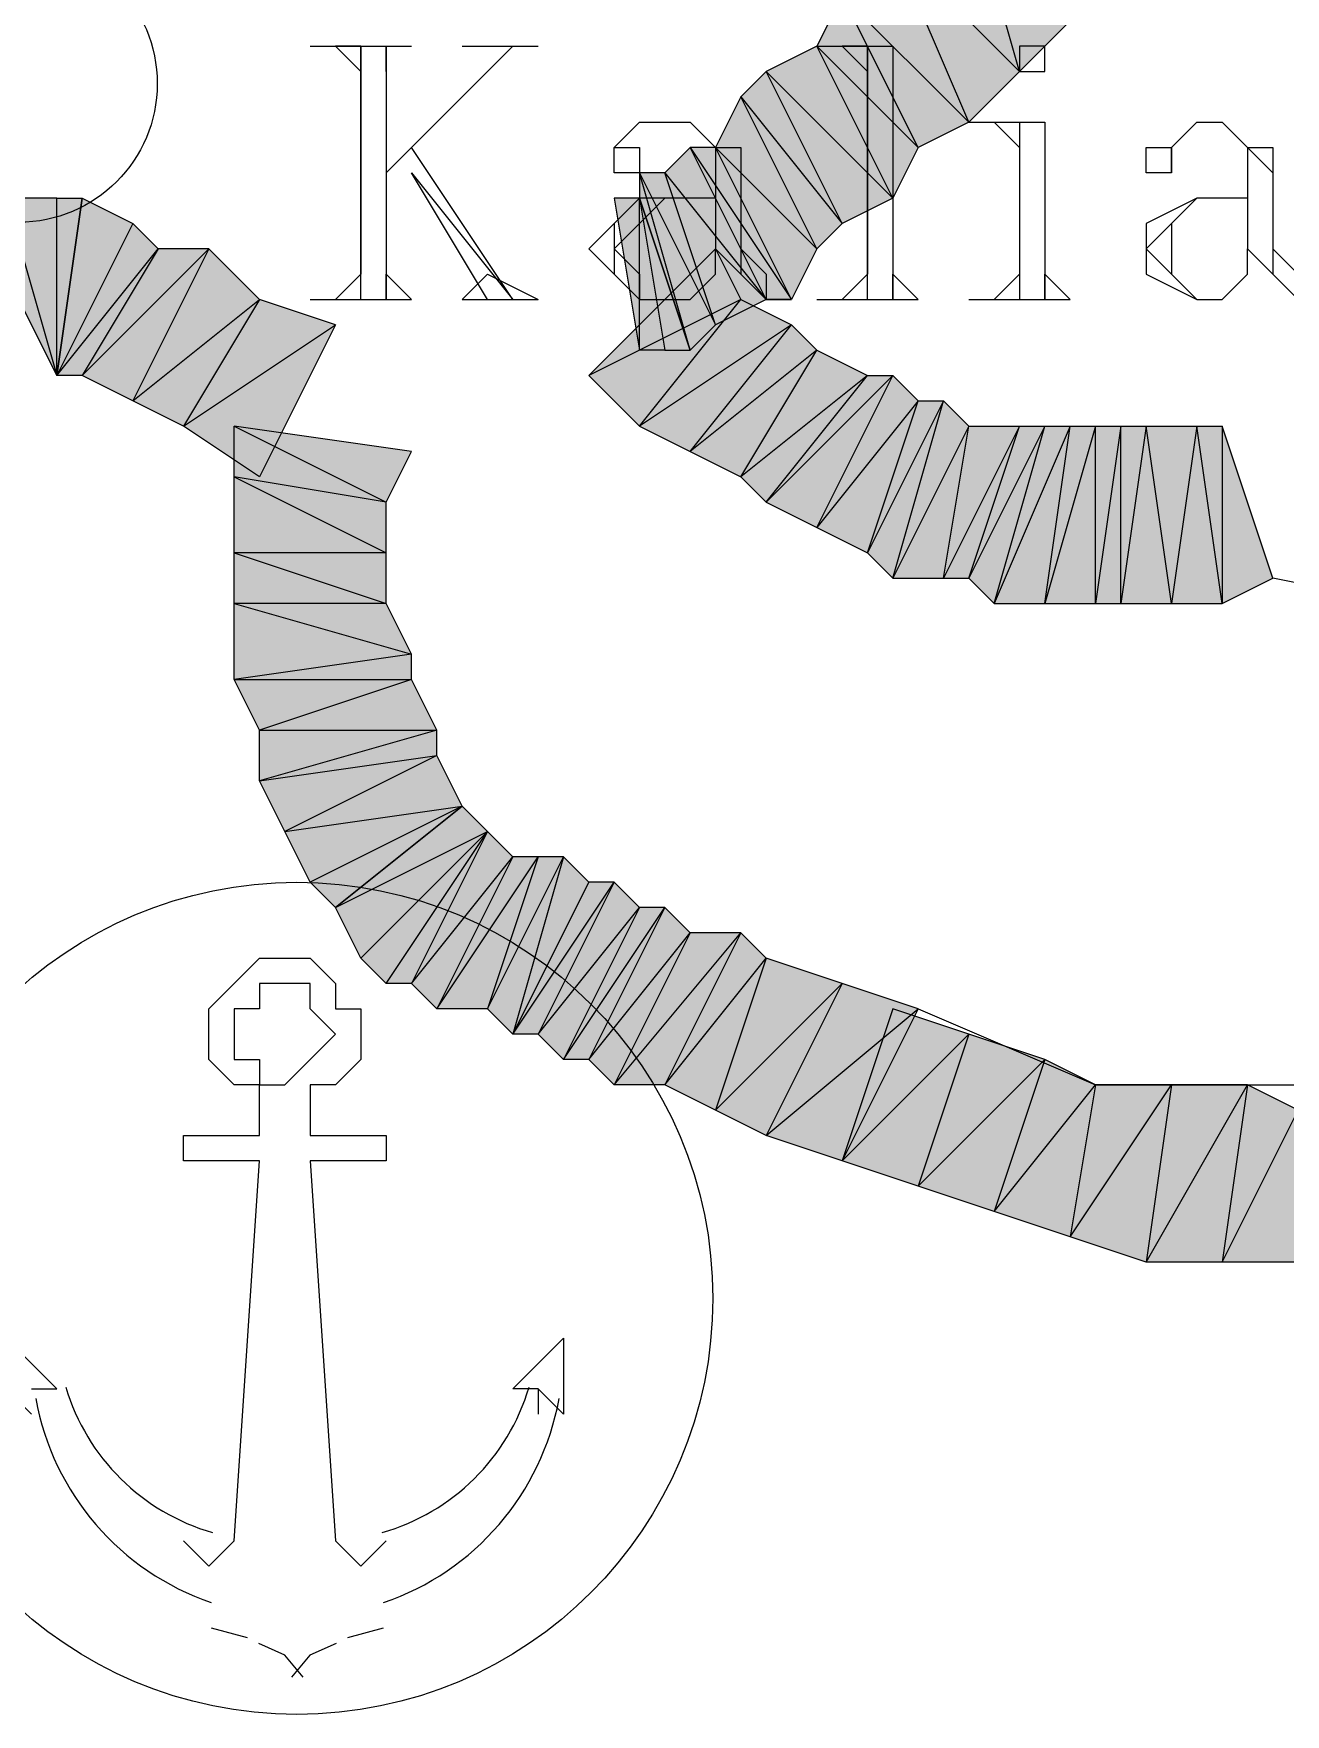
# Model space of a CAD drawing. Header units: millimetres. Extents: x 658 to 813, y 806 to 883.
# Drawn here: x 788.5879 to 788.7381, y 864.765 to 864.9667 of the extents above; entities that cross this region are included whole.
import ezdxf

# ---------------------------------------------------------------- set-up
doc = ezdxf.new("R2010")
doc.units = ezdxf.units.MM
doc.header["$LTSCALE"] = 0.1
doc.linetypes.add('atContinuous2', pattern=[0])
for name, color, linetype in [('PANTAI', 7, 'Continuous'), ('pantai1', 7, 'Continuous'), ('SYMBOL', 7, 'Continuous'), ('TEXT', 8, 'Continuous'), ('zat_Mask_solid', 7, 'Continuous')]:
    doc.layers.add(name, color=color, linetype=linetype)

msp = doc.modelspace()

# ---------------------------------------------------------------- hatches: boundary and pattern name
at = {"layer": 'pantai1'}
h = msp.add_hatch(color=7, dxfattribs=at)
h.paths.add_polyline_path([(788.6757690262027, 864.9347809293998), (788.6666488654221, 864.9530212509593), (788.6788090797961, 864.9347809293998)], flags=16)
h.paths.add_polyline_path([(788.6666488654221, 864.9530212509593), (788.6788090797961, 864.9347809293998), (788.6696889190155, 864.9530212509593)])
h = msp.add_hatch(color=7, dxfattribs=at)
h.paths.add_polyline_path([(788.6605687582353, 864.9469411437725), (788.6666488654221, 864.9287008222121), (788.6605687582353, 864.9499811973668)], flags=17)
h.paths.add_polyline_path([(788.6666488654221, 864.9287008222121), (788.6605687582353, 864.9499811973668), (788.6696889190155, 864.9317408758064)])
h.paths.add_polyline_path([(788.6605687582353, 864.9499811973668), (788.6696889190155, 864.9317408758064), (788.6636088118287, 864.9499811973668)], flags=17)
h = msp.add_hatch(color=7, dxfattribs=at)
h.paths.add_polyline_path([(788.5815273648052, 864.94390109018), (788.5845674183986, 864.9469411437725), (788.5906475255854, 864.9256607686187)])
h.paths.add_polyline_path([(788.5845674183986, 864.9469411437725), (788.5906475255854, 864.9256607686187), (788.5906475255854, 864.9469411437725)], flags=17)
for points in [[(788.5936875791792, 864.9469411437725), (788.599767686366, 864.94390109018), (788.5906475255854, 864.9256607686187)], [(788.6575287046419, 864.9469411437725), (788.6605687582353, 864.9287008222121), (788.6605687582353, 864.9469411437725)], [(788.736570098072, 864.9013403398716), (788.7304899908852, 864.919580661432), (788.7304899908852, 864.8983002862773)], [(788.6392883830811, 864.8739798575292), (788.6240881151136, 864.8618196431565), (788.6423284366745, 864.8709398039358)], [(788.6240881151136, 864.8618196431565), (788.6423284366745, 864.8709398039358), (788.627128168707, 864.8557395359697)], [(788.6423284366745, 864.8709398039358), (788.627128168707, 864.8557395359697), (788.6301682223004, 864.8526994823754)], [(788.6423284366745, 864.8709398039358), (788.6332082758938, 864.8526994823754), (788.6301682223004, 864.8526994823754)], [(788.6423284366745, 864.8709398039358), (788.6332082758938, 864.8526994823754), (788.6453684902679, 864.8678997503433)], [(788.6332082758938, 864.8526994823754), (788.6453684902679, 864.8678997503433), (788.6362483294877, 864.849659428783)], [(788.6909692941701, 864.849659428783), (788.6848891869829, 864.8314191072217), (788.7000894549503, 864.8466193751887)], [(788.6848891869829, 864.8314191072217), (788.7000894549503, 864.8466193751887), (788.6940093477635, 864.8283790536274)], [(788.7000894549503, 864.8466193751887), (788.6940093477635, 864.8283790536274), (788.709209615731, 864.8435793215962)], [(788.6940093477635, 864.8283790536274), (788.709209615731, 864.8435793215962), (788.7031295085437, 864.825339000034)], [(788.709209615731, 864.8435793215962), (788.7031295085437, 864.825339000034), (788.7152897229178, 864.840539268001)], [(788.7031295085437, 864.825339000034), (788.7152897229178, 864.840539268001), (788.7122496693244, 864.8222989464406)]]:
    msp.add_hatch(color=7, dxfattribs=at).paths.add_polyline_path(points)
h = msp.add_hatch(color=7, dxfattribs=at)
h.paths.add_polyline_path([(788.6605687582353, 864.9287008222121), (788.6605687582353, 864.9469411437725), (788.6636088118287, 864.9287008222121)], flags=17)
h.paths.add_polyline_path([(788.6605687582353, 864.9469411437725), (788.6636088118287, 864.9287008222121), (788.6666488654221, 864.9287008222121)])
h = msp.add_hatch(color=7, dxfattribs=at)
h.paths.add_polyline_path([(788.599767686366, 864.94390109018), (788.5906475255854, 864.9256607686187), (788.6028077399594, 864.9408610365857)])
h.paths.add_polyline_path([(788.5906475255854, 864.9256607686187), (788.6028077399594, 864.9408610365857), (788.5936875791792, 864.9256607686187)], flags=17)
h = msp.add_hatch(color=7, dxfattribs=at)
h.paths.add_polyline_path([(788.6028077399594, 864.9408610365857), (788.5936875791792, 864.9256607686187), (788.6088878471462, 864.9408610365857)], flags=16)
h.paths.add_polyline_path([(788.5936875791792, 864.9256607686187), (788.6088878471462, 864.9408610365857), (788.599767686366, 864.9226207150253)])
h = msp.add_hatch(color=7, dxfattribs=at)
h.paths.add_polyline_path([(788.6818491333895, 864.9074204470575), (788.6909692941701, 864.9256607686187), (788.6757690262027, 864.9104605006509)])
h.paths.add_polyline_path([(788.6909692941701, 864.9256607686187), (788.6757690262027, 864.9104605006509), (788.6879292405768, 864.9256607686187)], flags=17)
h = msp.add_hatch(color=7, dxfattribs=at)
h.paths.add_polyline_path([(788.6909692941701, 864.9013403398716), (788.6970494013569, 864.9226207150253), (788.6879292405768, 864.9043803934641)])
h.paths.add_polyline_path([(788.6970494013569, 864.9226207150253), (788.6879292405768, 864.9043803934641), (788.6940093477635, 864.9226207150253)], flags=17)
h = msp.add_hatch(color=7, dxfattribs=at)
h.paths.add_polyline_path([(788.6970494013569, 864.9013403398716), (788.7000894549503, 864.919580661432), (788.6909692941701, 864.9013403398716)], flags=17)
h.paths.add_polyline_path([(788.7000894549503, 864.919580661432), (788.6909692941701, 864.9013403398716), (788.6970494013569, 864.9226207150253)])
h = msp.add_hatch(color=7, dxfattribs=at)
h.paths.add_polyline_path([(788.6332082758938, 864.9165406078386), (788.61192790074, 864.919580661432), (788.6301682223004, 864.9104605006509)])
h.paths.add_polyline_path([(788.61192790074, 864.919580661432), (788.6301682223004, 864.9104605006509), (788.61192790074, 864.9135005542443)], flags=17)
h = msp.add_hatch(color=7, dxfattribs=at)
h.paths.add_polyline_path([(788.7000894549503, 864.9013403398716), (788.7061695621371, 864.919580661432), (788.6970494013569, 864.9013403398716)], flags=17)
h.paths.add_polyline_path([(788.7061695621371, 864.919580661432), (788.6970494013569, 864.9013403398716), (788.7000894549503, 864.919580661432)], flags=17)
h = msp.add_hatch(color=7, dxfattribs=at)
h.paths.add_polyline_path([(788.7031295085437, 864.8983002862773), (788.709209615731, 864.919580661432), (788.7000894549503, 864.9013403398716)])
h.paths.add_polyline_path([(788.709209615731, 864.919580661432), (788.7000894549503, 864.9013403398716), (788.7061695621371, 864.919580661432)], flags=17)
h = msp.add_hatch(color=7, dxfattribs=at)
h.paths.add_polyline_path([(788.709209615731, 864.8983002862773), (788.7122496693244, 864.919580661432), (788.7031295085437, 864.8983002862773)], flags=17)
h.paths.add_polyline_path([(788.7122496693244, 864.919580661432), (788.7031295085437, 864.8983002862773), (788.709209615731, 864.919580661432)], flags=17)
h = msp.add_hatch(color=7, dxfattribs=at)
h.paths.add_polyline_path([(788.7152897229178, 864.8983002862773), (788.7152897229178, 864.919580661432), (788.709209615731, 864.8983002862773)], flags=17)
h.paths.add_polyline_path([(788.7152897229178, 864.919580661432), (788.709209615731, 864.8983002862773), (788.7122496693244, 864.919580661432)], flags=17)
h = msp.add_hatch(color=7, dxfattribs=at)
h.paths.add_polyline_path([(788.7183297765112, 864.8983002862773), (788.7183297765112, 864.919580661432), (788.7152897229178, 864.8983002862773)], flags=17)
h.paths.add_polyline_path([(788.7183297765112, 864.919580661432), (788.7152897229178, 864.8983002862773), (788.7152897229178, 864.919580661432)], flags=17)
h = msp.add_hatch(color=7, dxfattribs=at)
h.paths.add_polyline_path([(788.724409883698, 864.8983002862773), (788.7213698301045, 864.919580661432), (788.7183297765112, 864.8983002862773)])
h.paths.add_polyline_path([(788.7213698301045, 864.919580661432), (788.7183297765112, 864.8983002862773), (788.7183297765112, 864.919580661432)], flags=17)
h = msp.add_hatch(color=7, dxfattribs=at)
h.paths.add_polyline_path([(788.7304899908852, 864.919580661432), (788.7304899908852, 864.8983002862773), (788.7274499372918, 864.919580661432)], flags=17)
h.paths.add_polyline_path([(788.7304899908852, 864.8983002862773), (788.7274499372918, 864.919580661432), (788.724409883698, 864.8983002862773)])
h = msp.add_hatch(color=7, dxfattribs=at)
h.paths.add_polyline_path([(788.6301682223004, 864.9104605006509), (788.61192790074, 864.9135005542443), (788.6301682223004, 864.9043803934641)], flags=17)
h.paths.add_polyline_path([(788.61192790074, 864.9135005542443), (788.6301682223004, 864.9043803934641), (788.61192790074, 864.9043803934641)], flags=17)
h = msp.add_hatch(color=7, dxfattribs=at)
h.paths.add_polyline_path([(788.6301682223004, 864.9043803934641), (788.61192790074, 864.9043803934641), (788.6301682223004, 864.8983002862773)], flags=17)
h.paths.add_polyline_path([(788.61192790074, 864.9043803934641), (788.6301682223004, 864.8983002862773), (788.61192790074, 864.8983002862773)], flags=17)
h = msp.add_hatch(color=7, dxfattribs=at)
h.paths.add_polyline_path([(788.6301682223004, 864.8983002862773), (788.61192790074, 864.8983002862773), (788.6332082758938, 864.8922201790905)], flags=17)
h.paths.add_polyline_path([(788.61192790074, 864.8983002862773), (788.6332082758938, 864.8922201790905), (788.61192790074, 864.889180125498)])
h.paths.add_polyline_path([(788.6332082758938, 864.8922201790905), (788.61192790074, 864.889180125498), (788.6332082758938, 864.889180125498)], flags=17)
h = msp.add_hatch(color=7, dxfattribs=at)
h.paths.add_polyline_path([(788.6149679543335, 864.8831000183103), (788.6362483294877, 864.8831000183103), (788.6149679543335, 864.8770199111235)], flags=16)
h.paths.add_polyline_path([(788.6362483294877, 864.8831000183103), (788.6149679543335, 864.8770199111235), (788.6362483294877, 864.880059964716)])
h = msp.add_hatch(color=7, dxfattribs=at)
h.paths.add_polyline_path([(788.6453684902679, 864.8678997503433), (788.6362483294877, 864.849659428783), (788.6484085438613, 864.8678997503433)], flags=16)
h.paths.add_polyline_path([(788.6362483294877, 864.849659428783), (788.6484085438613, 864.8678997503433), (788.6423284366745, 864.849659428783)])
h = msp.add_hatch(color=7, dxfattribs=at)
h.paths.add_polyline_path([(788.6484085438613, 864.8678997503433), (788.6423284366745, 864.849659428783), (788.6514485974551, 864.8678997503433)], flags=16)
h.paths.add_polyline_path([(788.6423284366745, 864.849659428783), (788.6514485974551, 864.8678997503433), (788.6453684902679, 864.8466193751887)])
h = msp.add_hatch(color=7, dxfattribs=at)
h.paths.add_polyline_path([(788.6544886510485, 864.864859696749), (788.6453684902679, 864.8466193751887), (788.6575287046419, 864.864859696749)], flags=16)
h.paths.add_polyline_path([(788.6453684902679, 864.8466193751887), (788.6575287046419, 864.864859696749), (788.6484085438613, 864.8466193751887)])
h = msp.add_hatch(color=7, dxfattribs=at)
h.paths.add_polyline_path([(788.6605687582353, 864.8618196431565), (788.6514485974551, 864.8435793215962), (788.6636088118287, 864.8618196431565)], flags=16)
h.paths.add_polyline_path([(788.6514485974551, 864.8435793215962), (788.6636088118287, 864.8618196431565), (788.6544886510485, 864.8435793215962)])
h = msp.add_hatch(color=7, dxfattribs=at)
h.paths.add_polyline_path([(788.6666488654221, 864.8587795895622), (788.6575287046419, 864.840539268001), (788.6727289726089, 864.8587795895622)], flags=16)
h.paths.add_polyline_path([(788.6575287046419, 864.840539268001), (788.6727289726089, 864.8587795895622), (788.6636088118287, 864.840539268001)])
h = msp.add_hatch(color=7, dxfattribs=at)
h.paths.add_polyline_path([(788.7152897229178, 864.840539268001), (788.7122496693244, 864.8222989464406), (788.724409883698, 864.840539268001)], flags=16)
h.paths.add_polyline_path([(788.7122496693244, 864.8222989464406), (788.724409883698, 864.840539268001), (788.7213698301045, 864.8192588928472)])
h = msp.add_hatch(color=7, dxfattribs=at)
h.paths.add_polyline_path([(788.724409883698, 864.840539268001), (788.7213698301045, 864.8192588928472), (788.7335300444786, 864.840539268001)], flags=16)
h.paths.add_polyline_path([(788.7213698301045, 864.8192588928472), (788.7335300444786, 864.840539268001), (788.7304899908852, 864.8192588928472)])
h = msp.add_hatch(color=7, dxfattribs=at)
h.paths.add_polyline_path([(788.7335300444786, 864.840539268001), (788.7304899908852, 864.8192588928472), (788.7396101516654, 864.8374992144085)])
h.paths.add_polyline_path([(788.7304899908852, 864.8192588928472), (788.7396101516654, 864.8374992144085), (788.7396101516654, 864.8192588928472)], flags=17)
at = {"layer": 'zat_Mask_solid'}
for points in [[(788.6909692941701, 864.9773416797083), (788.7061695621371, 864.9621414117404), (788.7000894549503, 864.9834217868942)], [(788.7061695621371, 864.9621414117404), (788.7000894549503, 864.9834217868942), (788.7122496693244, 864.9682215189272)], [(788.6848891869829, 864.9712615725206), (788.7000894549503, 864.9560613045536), (788.6909692941701, 864.9773416797083)], [(788.7000894549503, 864.9560613045536), (788.6909692941701, 864.9773416797083), (788.7061695621371, 864.9621414117404)], [(788.6818491333895, 864.9651814653338), (788.6940093477635, 864.9530212509593), (788.6848891869829, 864.9712615725206)], [(788.6940093477635, 864.9530212509593), (788.6848891869829, 864.9712615725206), (788.7000894549503, 864.9560613045536)], [(788.6757690262027, 864.9621414117404), (788.6909692941701, 864.9469411437725), (788.6818491333895, 864.9651814653338)], [(788.6909692941701, 864.9469411437725), (788.6818491333895, 864.9651814653338), (788.6940093477635, 864.9530212509593)], [(788.6727289726089, 864.959101358147), (788.6848891869829, 864.94390109018), (788.6757690262027, 864.9621414117404)], [(788.6848891869829, 864.94390109018), (788.6757690262027, 864.9621414117404), (788.6909692941701, 864.9469411437725)], [(788.6696889190155, 864.9530212509593), (788.6818491333895, 864.9408610365857), (788.6727289726089, 864.959101358147)], [(788.6818491333895, 864.9408610365857), (788.6727289726089, 864.959101358147), (788.6848891869829, 864.94390109018)], [(788.6636088118287, 864.9499811973668), (788.6757690262027, 864.9347809293998), (788.6666488654221, 864.9530212509593)], [(788.6788090797961, 864.9347809293998), (788.6696889190155, 864.9530212509593), (788.6818491333895, 864.9408610365857)], [(788.6696889190155, 864.9317408758064), (788.6636088118287, 864.9499811973668), (788.6757690262027, 864.9347809293998)], [(788.5906475255854, 864.9256607686187), (788.5906475255854, 864.9469411437725), (788.5936875791792, 864.9469411437725)], [(788.6088878471462, 864.9408610365857), (788.599767686366, 864.9226207150253), (788.6149679543335, 864.9347809293998)], [(788.6727289726089, 864.9347809293998), (788.6544886510485, 864.9256607686187), (788.6696889190155, 864.9408610365857)], [(788.599767686366, 864.9226207150253), (788.6149679543335, 864.9347809293998), (788.6058477935528, 864.919580661432)], [(788.6149679543335, 864.9347809293998), (788.6058477935528, 864.919580661432), (788.6240881151136, 864.9317408758064)], [(788.6605687582353, 864.919580661432), (788.6727289726089, 864.9347809293998), (788.6544886510485, 864.9256607686187)], [(788.6788090797961, 864.9317408758064), (788.6605687582353, 864.919580661432), (788.6727289726089, 864.9347809293998)], [(788.6058477935528, 864.919580661432), (788.6240881151136, 864.9317408758064), (788.6149679543335, 864.9135005542443)], [(788.6666488654221, 864.9165406078386), (788.6788090797961, 864.9317408758064), (788.6605687582353, 864.919580661432)], [(788.6818491333895, 864.9287008222121), (788.6666488654221, 864.9165406078386), (788.6788090797961, 864.9317408758064)], [(788.6727289726089, 864.9135005542443), (788.6818491333895, 864.9287008222121), (788.6666488654221, 864.9165406078386)], [(788.6879292405768, 864.9256607686187), (788.6727289726089, 864.9135005542443), (788.6818491333895, 864.9287008222121)], [(788.6757690262027, 864.9104605006509), (788.6879292405768, 864.9256607686187), (788.6727289726089, 864.9135005542443)], [(788.6940093477635, 864.9226207150253), (788.6818491333895, 864.9074204470575), (788.6909692941701, 864.9256607686187)], [(788.6879292405768, 864.9043803934641), (788.6940093477635, 864.9226207150253), (788.6818491333895, 864.9074204470575)], [(788.7274499372918, 864.919580661432), (788.724409883698, 864.8983002862773), (788.7213698301045, 864.919580661432)], [(788.61192790074, 864.889180125498), (788.6332082758938, 864.889180125498), (788.6149679543335, 864.8831000183103)], [(788.6332082758938, 864.889180125498), (788.6149679543335, 864.8831000183103), (788.6362483294877, 864.8831000183103)], [(788.6149679543335, 864.8770199111235), (788.6362483294877, 864.880059964716), (788.6180080079268, 864.8709398039358)], [(788.6362483294877, 864.880059964716), (788.6180080079268, 864.8709398039358), (788.6392883830811, 864.8739798575292)], [(788.6180080079268, 864.8709398039358), (788.6392883830811, 864.8739798575292), (788.6210480615202, 864.864859696749)], [(788.6392883830811, 864.8739798575292), (788.6210480615202, 864.864859696749), (788.6240881151136, 864.8618196431565)], [(788.6514485974551, 864.8678997503433), (788.6453684902679, 864.8466193751887), (788.6544886510485, 864.864859696749)], [(788.6575287046419, 864.864859696749), (788.6484085438613, 864.8466193751887), (788.6605687582353, 864.8618196431565)], [(788.6484085438613, 864.8466193751887), (788.6605687582353, 864.8618196431565), (788.6514485974551, 864.8435793215962)], [(788.6636088118287, 864.8618196431565), (788.6544886510485, 864.8435793215962), (788.6666488654221, 864.8587795895622)], [(788.6544886510485, 864.8435793215962), (788.6666488654221, 864.8587795895622), (788.6575287046419, 864.840539268001)], [(788.6727289726089, 864.8587795895622), (788.6636088118287, 864.840539268001), (788.6757690262027, 864.8557395359697)], [(788.6636088118287, 864.840539268001), (788.6757690262027, 864.8557395359697), (788.6696889190155, 864.8374992144085)], [(788.6757690262027, 864.8557395359697), (788.6696889190155, 864.8374992144085), (788.6848891869829, 864.8526994823754)], [(788.6696889190155, 864.8374992144085), (788.6848891869829, 864.8526994823754), (788.6757690262027, 864.8344591608142)], [(788.6848891869829, 864.8526994823754), (788.6757690262027, 864.8344591608142), (788.6940093477635, 864.849659428783)], [(788.6757690262027, 864.8344591608142), (788.6940093477635, 864.849659428783), (788.6848891869829, 864.8314191072217)]]:
    msp.add_hatch(color=7, dxfattribs=at).paths.add_polyline_path(points)

# ---------------------------------------------------------------- linework, layer by layer
at = {"layer": 'PANTAI', "color": 7}
msp.add_lwpolyline([(788.6940093477635, 864.849659428783), (788.7152897229178, 864.840539268001), (788.7578504732262, 864.840539268001), (788.8216915986889, 864.8283790536274), (788.8520921346237, 864.8314191072217), (788.8520921346237, 864.8344591608142), (788.8490520810303, 864.8374992144085), (788.8490520810303, 864.849659428783), (788.8368918666563, 864.880059964716), (788.8277717058756, 864.8922201790905), (788.8247316522823, 864.8983002862773), (788.7943311163478, 864.8983002862773), (788.7882510091606, 864.8983002862773), (788.7852109555672, 864.8983002862773), (788.776090794787, 864.9013403398716), (788.7669706340068, 864.9013403398716), (788.7517703660394, 864.8983002862773), (788.736570098072, 864.9013403398716)], dxfattribs=at)
at = {"layer": 'pantai1', "color": 7}
for points in [[(788.6909692941701, 864.9773416797083), (788.7061695621371, 864.9621414117404), (788.7000894549503, 864.9834217868942), (788.6909692941701, 864.9773416797083)], [(788.7061695621371, 864.9621414117404), (788.7000894549503, 864.9834217868942), (788.7122496693244, 864.9682215189272), (788.7061695621371, 864.9621414117404)], [(788.6848891869829, 864.9712615725206), (788.7000894549503, 864.9560613045536), (788.6909692941701, 864.9773416797083), (788.6848891869829, 864.9712615725206)], [(788.7000894549503, 864.9560613045536), (788.6909692941701, 864.9773416797083), (788.7061695621371, 864.9621414117404), (788.7000894549503, 864.9560613045536)], [(788.6818491333895, 864.9651814653338), (788.6940093477635, 864.9530212509593), (788.6848891869829, 864.9712615725206), (788.6818491333895, 864.9651814653338)], [(788.6940093477635, 864.9530212509593), (788.6848891869829, 864.9712615725206), (788.7000894549503, 864.9560613045536), (788.6940093477635, 864.9530212509593)], [(788.6757690262027, 864.9621414117404), (788.6909692941701, 864.9469411437725), (788.6818491333895, 864.9651814653338), (788.6757690262027, 864.9621414117404)], [(788.6909692941701, 864.9469411437725), (788.6818491333895, 864.9651814653338), (788.6940093477635, 864.9530212509593), (788.6909692941701, 864.9469411437725)], [(788.6727289726089, 864.959101358147), (788.6848891869829, 864.94390109018), (788.6757690262027, 864.9621414117404), (788.6727289726089, 864.959101358147)], [(788.6848891869829, 864.94390109018), (788.6757690262027, 864.9621414117404), (788.6909692941701, 864.9469411437725), (788.6848891869829, 864.94390109018)], [(788.6696889190155, 864.9530212509593), (788.6818491333895, 864.9408610365857), (788.6727289726089, 864.959101358147), (788.6696889190155, 864.9530212509593)], [(788.6818491333895, 864.9408610365857), (788.6727289726089, 864.959101358147), (788.6848891869829, 864.94390109018), (788.6818491333895, 864.9408610365857)], [(788.6636088118287, 864.9499811973668), (788.6757690262027, 864.9347809293998), (788.6666488654221, 864.9530212509593), (788.6636088118287, 864.9499811973668)], [(788.6757690262027, 864.9347809293998), (788.6666488654221, 864.9530212509593), (788.6788090797961, 864.9347809293998), (788.6757690262027, 864.9347809293998)], [(788.6666488654221, 864.9530212509593), (788.6788090797961, 864.9347809293998), (788.6696889190155, 864.9530212509593), (788.6666488654221, 864.9530212509593)], [(788.6788090797961, 864.9347809293998), (788.6696889190155, 864.9530212509593), (788.6818491333895, 864.9408610365857), (788.6788090797961, 864.9347809293998)], [(788.6605687582353, 864.9469411437725), (788.6666488654221, 864.9287008222121), (788.6605687582353, 864.9499811973668), (788.6605687582353, 864.9469411437725)], [(788.6666488654221, 864.9287008222121), (788.6605687582353, 864.9499811973668), (788.6696889190155, 864.9317408758064), (788.6666488654221, 864.9287008222121)], [(788.6605687582353, 864.9499811973668), (788.6696889190155, 864.9317408758064), (788.6636088118287, 864.9499811973668), (788.6605687582353, 864.9499811973668)], [(788.6696889190155, 864.9317408758064), (788.6636088118287, 864.9499811973668), (788.6757690262027, 864.9347809293998), (788.6696889190155, 864.9317408758064)], [(788.5815273648052, 864.94390109018), (788.5845674183986, 864.9469411437725), (788.5906475255854, 864.9256607686187), (788.5815273648052, 864.94390109018)], [(788.5845674183986, 864.9469411437725), (788.5906475255854, 864.9256607686187), (788.5906475255854, 864.9469411437725), (788.5845674183986, 864.9469411437725)], [(788.5906475255854, 864.9256607686187), (788.5906475255854, 864.9469411437725), (788.5936875791792, 864.9469411437725), (788.5906475255854, 864.9256607686187)], [(788.5936875791792, 864.9469411437725), (788.599767686366, 864.94390109018), (788.5906475255854, 864.9256607686187), (788.5936875791792, 864.9469411437725)], [(788.6575287046419, 864.9469411437725), (788.6605687582353, 864.9287008222121), (788.6605687582353, 864.9469411437725), (788.6575287046419, 864.9469411437725)], [(788.6605687582353, 864.9287008222121), (788.6605687582353, 864.9469411437725), (788.6636088118287, 864.9287008222121), (788.6605687582353, 864.9287008222121)], [(788.6605687582353, 864.9469411437725), (788.6636088118287, 864.9287008222121), (788.6666488654221, 864.9287008222121), (788.6605687582353, 864.9469411437725)], [(788.599767686366, 864.94390109018), (788.5906475255854, 864.9256607686187), (788.6028077399594, 864.9408610365857), (788.599767686366, 864.94390109018)], [(788.5906475255854, 864.9256607686187), (788.6028077399594, 864.9408610365857), (788.5936875791792, 864.9256607686187), (788.5906475255854, 864.9256607686187)], [(788.6028077399594, 864.9408610365857), (788.5936875791792, 864.9256607686187), (788.6088878471462, 864.9408610365857), (788.6028077399594, 864.9408610365857)], [(788.5936875791792, 864.9256607686187), (788.6088878471462, 864.9408610365857), (788.599767686366, 864.9226207150253), (788.5936875791792, 864.9256607686187)], [(788.6088878471462, 864.9408610365857), (788.599767686366, 864.9226207150253), (788.6149679543335, 864.9347809293998), (788.6088878471462, 864.9408610365857)], [(788.6727289726089, 864.9347809293998), (788.6544886510485, 864.9256607686187), (788.6696889190155, 864.9408610365857), (788.6727289726089, 864.9347809293998)], [(788.599767686366, 864.9226207150253), (788.6149679543335, 864.9347809293998), (788.6058477935528, 864.919580661432), (788.599767686366, 864.9226207150253)], [(788.6149679543335, 864.9347809293998), (788.6058477935528, 864.919580661432), (788.6240881151136, 864.9317408758064), (788.6149679543335, 864.9347809293998)], [(788.6605687582353, 864.919580661432), (788.6727289726089, 864.9347809293998), (788.6544886510485, 864.9256607686187), (788.6605687582353, 864.919580661432)], [(788.6788090797961, 864.9317408758064), (788.6605687582353, 864.919580661432), (788.6727289726089, 864.9347809293998), (788.6788090797961, 864.9317408758064)], [(788.6058477935528, 864.919580661432), (788.6240881151136, 864.9317408758064), (788.6149679543335, 864.9135005542443), (788.6058477935528, 864.919580661432)], [(788.6666488654221, 864.9165406078386), (788.6788090797961, 864.9317408758064), (788.6605687582353, 864.919580661432), (788.6666488654221, 864.9165406078386)], [(788.6818491333895, 864.9287008222121), (788.6666488654221, 864.9165406078386), (788.6788090797961, 864.9317408758064), (788.6818491333895, 864.9287008222121)], [(788.6727289726089, 864.9135005542443), (788.6818491333895, 864.9287008222121), (788.6666488654221, 864.9165406078386), (788.6727289726089, 864.9135005542443)], [(788.6879292405768, 864.9256607686187), (788.6727289726089, 864.9135005542443), (788.6818491333895, 864.9287008222121), (788.6879292405768, 864.9256607686187)], [(788.6757690262027, 864.9104605006509), (788.6879292405768, 864.9256607686187), (788.6727289726089, 864.9135005542443), (788.6757690262027, 864.9104605006509)], [(788.6818491333895, 864.9074204470575), (788.6909692941701, 864.9256607686187), (788.6757690262027, 864.9104605006509), (788.6818491333895, 864.9074204470575)], [(788.6909692941701, 864.9256607686187), (788.6757690262027, 864.9104605006509), (788.6879292405768, 864.9256607686187), (788.6909692941701, 864.9256607686187)], [(788.6940093477635, 864.9226207150253), (788.6818491333895, 864.9074204470575), (788.6909692941701, 864.9256607686187), (788.6940093477635, 864.9226207150253)], [(788.6879292405768, 864.9043803934641), (788.6940093477635, 864.9226207150253), (788.6818491333895, 864.9074204470575), (788.6879292405768, 864.9043803934641)], [(788.6909692941701, 864.9013403398716), (788.6970494013569, 864.9226207150253), (788.6879292405768, 864.9043803934641), (788.6909692941701, 864.9013403398716)], [(788.6970494013569, 864.9226207150253), (788.6879292405768, 864.9043803934641), (788.6940093477635, 864.9226207150253), (788.6970494013569, 864.9226207150253)], [(788.7000894549503, 864.919580661432), (788.6909692941701, 864.9013403398716), (788.6970494013569, 864.9226207150253), (788.7000894549503, 864.919580661432)], [(788.6332082758938, 864.9165406078386), (788.61192790074, 864.919580661432), (788.6301682223004, 864.9104605006509), (788.6332082758938, 864.9165406078386)], [(788.61192790074, 864.919580661432), (788.6301682223004, 864.9104605006509), (788.61192790074, 864.9135005542443), (788.61192790074, 864.919580661432)], [(788.6970494013569, 864.9013403398716), (788.7000894549503, 864.919580661432), (788.6909692941701, 864.9013403398716), (788.6970494013569, 864.9013403398716)], [(788.7000894549503, 864.9013403398716), (788.7061695621371, 864.919580661432), (788.6970494013569, 864.9013403398716), (788.7000894549503, 864.9013403398716)], [(788.7061695621371, 864.919580661432), (788.6970494013569, 864.9013403398716), (788.7000894549503, 864.919580661432), (788.7061695621371, 864.919580661432)], [(788.7031295085437, 864.8983002862773), (788.709209615731, 864.919580661432), (788.7000894549503, 864.9013403398716), (788.7031295085437, 864.8983002862773)], [(788.709209615731, 864.919580661432), (788.7000894549503, 864.9013403398716), (788.7061695621371, 864.919580661432), (788.709209615731, 864.919580661432)], [(788.709209615731, 864.8983002862773), (788.7122496693244, 864.919580661432), (788.7031295085437, 864.8983002862773), (788.709209615731, 864.8983002862773)], [(788.7122496693244, 864.919580661432), (788.7031295085437, 864.8983002862773), (788.709209615731, 864.919580661432), (788.7122496693244, 864.919580661432)], [(788.7152897229178, 864.8983002862773), (788.7152897229178, 864.919580661432), (788.709209615731, 864.8983002862773), (788.7152897229178, 864.8983002862773)], [(788.7152897229178, 864.919580661432), (788.709209615731, 864.8983002862773), (788.7122496693244, 864.919580661432), (788.7152897229178, 864.919580661432)], [(788.7183297765112, 864.8983002862773), (788.7183297765112, 864.919580661432), (788.7152897229178, 864.8983002862773), (788.7183297765112, 864.8983002862773)], [(788.7183297765112, 864.919580661432), (788.7152897229178, 864.8983002862773), (788.7152897229178, 864.919580661432), (788.7183297765112, 864.919580661432)], [(788.724409883698, 864.8983002862773), (788.7213698301045, 864.919580661432), (788.7183297765112, 864.8983002862773), (788.724409883698, 864.8983002862773)], [(788.7213698301045, 864.919580661432), (788.7183297765112, 864.8983002862773), (788.7183297765112, 864.919580661432), (788.7213698301045, 864.919580661432)], [(788.7274499372918, 864.919580661432), (788.724409883698, 864.8983002862773), (788.7213698301045, 864.919580661432), (788.7274499372918, 864.919580661432)], [(788.7304899908852, 864.8983002862773), (788.7274499372918, 864.919580661432), (788.724409883698, 864.8983002862773), (788.7304899908852, 864.8983002862773)], [(788.7304899908852, 864.919580661432), (788.7304899908852, 864.8983002862773), (788.7274499372918, 864.919580661432), (788.7304899908852, 864.919580661432)], [(788.736570098072, 864.9013403398716), (788.7304899908852, 864.919580661432), (788.7304899908852, 864.8983002862773), (788.736570098072, 864.9013403398716)], [(788.6301682223004, 864.9104605006509), (788.61192790074, 864.9135005542443), (788.6301682223004, 864.9043803934641), (788.6301682223004, 864.9104605006509)], [(788.61192790074, 864.9135005542443), (788.6301682223004, 864.9043803934641), (788.61192790074, 864.9043803934641), (788.61192790074, 864.9135005542443)], [(788.6301682223004, 864.9043803934641), (788.61192790074, 864.9043803934641), (788.6301682223004, 864.8983002862773), (788.6301682223004, 864.9043803934641)], [(788.61192790074, 864.9043803934641), (788.6301682223004, 864.8983002862773), (788.61192790074, 864.8983002862773), (788.61192790074, 864.9043803934641)], [(788.6301682223004, 864.8983002862773), (788.61192790074, 864.8983002862773), (788.6332082758938, 864.8922201790905), (788.6301682223004, 864.8983002862773)], [(788.61192790074, 864.8983002862773), (788.6332082758938, 864.8922201790905), (788.61192790074, 864.889180125498), (788.61192790074, 864.8983002862773)], [(788.6332082758938, 864.8922201790905), (788.61192790074, 864.889180125498), (788.6332082758938, 864.889180125498), (788.6332082758938, 864.8922201790905)], [(788.61192790074, 864.889180125498), (788.6332082758938, 864.889180125498), (788.6149679543335, 864.8831000183103), (788.61192790074, 864.889180125498)], [(788.6332082758938, 864.889180125498), (788.6149679543335, 864.8831000183103), (788.6362483294877, 864.8831000183103), (788.6332082758938, 864.889180125498)], [(788.6149679543335, 864.8831000183103), (788.6362483294877, 864.8831000183103), (788.6149679543335, 864.8770199111235), (788.6149679543335, 864.8831000183103)], [(788.6362483294877, 864.8831000183103), (788.6149679543335, 864.8770199111235), (788.6362483294877, 864.880059964716), (788.6362483294877, 864.8831000183103)], [(788.6149679543335, 864.8770199111235), (788.6362483294877, 864.880059964716), (788.6180080079268, 864.8709398039358), (788.6149679543335, 864.8770199111235)], [(788.6362483294877, 864.880059964716), (788.6180080079268, 864.8709398039358), (788.6392883830811, 864.8739798575292), (788.6362483294877, 864.880059964716)], [(788.6180080079268, 864.8709398039358), (788.6392883830811, 864.8739798575292), (788.6210480615202, 864.864859696749), (788.6180080079268, 864.8709398039358)], [(788.6392883830811, 864.8739798575292), (788.6210480615202, 864.864859696749), (788.6240881151136, 864.8618196431565), (788.6392883830811, 864.8739798575292)], [(788.6392883830811, 864.8739798575292), (788.6240881151136, 864.8618196431565), (788.6423284366745, 864.8709398039358), (788.6392883830811, 864.8739798575292)], [(788.6240881151136, 864.8618196431565), (788.6423284366745, 864.8709398039358), (788.627128168707, 864.8557395359697), (788.6240881151136, 864.8618196431565)], [(788.6423284366745, 864.8709398039358), (788.627128168707, 864.8557395359697), (788.6301682223004, 864.8526994823754), (788.6423284366745, 864.8709398039358)], [(788.6423284366745, 864.8709398039358), (788.6332082758938, 864.8526994823754), (788.6301682223004, 864.8526994823754), (788.6423284366745, 864.8709398039358)], [(788.6423284366745, 864.8709398039358), (788.6332082758938, 864.8526994823754), (788.6453684902679, 864.8678997503433), (788.6423284366745, 864.8709398039358)], [(788.6332082758938, 864.8526994823754), (788.6453684902679, 864.8678997503433), (788.6362483294877, 864.849659428783), (788.6332082758938, 864.8526994823754)], [(788.6453684902679, 864.8678997503433), (788.6362483294877, 864.849659428783), (788.6484085438613, 864.8678997503433), (788.6453684902679, 864.8678997503433)], [(788.6362483294877, 864.849659428783), (788.6484085438613, 864.8678997503433), (788.6423284366745, 864.849659428783), (788.6362483294877, 864.849659428783)], [(788.6484085438613, 864.8678997503433), (788.6423284366745, 864.849659428783), (788.6514485974551, 864.8678997503433), (788.6484085438613, 864.8678997503433)], [(788.6423284366745, 864.849659428783), (788.6514485974551, 864.8678997503433), (788.6453684902679, 864.8466193751887), (788.6423284366745, 864.849659428783)], [(788.6514485974551, 864.8678997503433), (788.6453684902679, 864.8466193751887), (788.6544886510485, 864.864859696749), (788.6514485974551, 864.8678997503433)], [(788.6544886510485, 864.864859696749), (788.6453684902679, 864.8466193751887), (788.6575287046419, 864.864859696749), (788.6544886510485, 864.864859696749)], [(788.6453684902679, 864.8466193751887), (788.6575287046419, 864.864859696749), (788.6484085438613, 864.8466193751887), (788.6453684902679, 864.8466193751887)], [(788.6575287046419, 864.864859696749), (788.6484085438613, 864.8466193751887), (788.6605687582353, 864.8618196431565), (788.6575287046419, 864.864859696749)], [(788.6484085438613, 864.8466193751887), (788.6605687582353, 864.8618196431565), (788.6514485974551, 864.8435793215962), (788.6484085438613, 864.8466193751887)], [(788.6605687582353, 864.8618196431565), (788.6514485974551, 864.8435793215962), (788.6636088118287, 864.8618196431565), (788.6605687582353, 864.8618196431565)], [(788.6514485974551, 864.8435793215962), (788.6636088118287, 864.8618196431565), (788.6544886510485, 864.8435793215962), (788.6514485974551, 864.8435793215962)], [(788.6636088118287, 864.8618196431565), (788.6544886510485, 864.8435793215962), (788.6666488654221, 864.8587795895622), (788.6636088118287, 864.8618196431565)], [(788.6544886510485, 864.8435793215962), (788.6666488654221, 864.8587795895622), (788.6575287046419, 864.840539268001), (788.6544886510485, 864.8435793215962)], [(788.6666488654221, 864.8587795895622), (788.6575287046419, 864.840539268001), (788.6727289726089, 864.8587795895622), (788.6666488654221, 864.8587795895622)], [(788.6575287046419, 864.840539268001), (788.6727289726089, 864.8587795895622), (788.6636088118287, 864.840539268001), (788.6575287046419, 864.840539268001)], [(788.6727289726089, 864.8587795895622), (788.6636088118287, 864.840539268001), (788.6757690262027, 864.8557395359697), (788.6727289726089, 864.8587795895622)], [(788.6636088118287, 864.840539268001), (788.6757690262027, 864.8557395359697), (788.6696889190155, 864.8374992144085), (788.6636088118287, 864.840539268001)], [(788.6757690262027, 864.8557395359697), (788.6696889190155, 864.8374992144085), (788.6848891869829, 864.8526994823754), (788.6757690262027, 864.8557395359697)], [(788.6696889190155, 864.8374992144085), (788.6848891869829, 864.8526994823754), (788.6757690262027, 864.8344591608142), (788.6696889190155, 864.8374992144085)], [(788.6848891869829, 864.8526994823754), (788.6757690262027, 864.8344591608142), (788.6940093477635, 864.849659428783), (788.6848891869829, 864.8526994823754)], [(788.6757690262027, 864.8344591608142), (788.6940093477635, 864.849659428783), (788.6848891869829, 864.8314191072217), (788.6757690262027, 864.8344591608142)], [(788.6909692941701, 864.849659428783), (788.6848891869829, 864.8314191072217), (788.7000894549503, 864.8466193751887), (788.6909692941701, 864.849659428783)], [(788.6848891869829, 864.8314191072217), (788.7000894549503, 864.8466193751887), (788.6940093477635, 864.8283790536274), (788.6848891869829, 864.8314191072217)], [(788.7000894549503, 864.8466193751887), (788.6940093477635, 864.8283790536274), (788.709209615731, 864.8435793215962), (788.7000894549503, 864.8466193751887)], [(788.6940093477635, 864.8283790536274), (788.709209615731, 864.8435793215962), (788.7031295085437, 864.825339000034), (788.6940093477635, 864.8283790536274)], [(788.709209615731, 864.8435793215962), (788.7031295085437, 864.825339000034), (788.7152897229178, 864.840539268001), (788.709209615731, 864.8435793215962)], [(788.7031295085437, 864.825339000034), (788.7152897229178, 864.840539268001), (788.7122496693244, 864.8222989464406), (788.7031295085437, 864.825339000034)], [(788.7152897229178, 864.840539268001), (788.7122496693244, 864.8222989464406), (788.724409883698, 864.840539268001), (788.7152897229178, 864.840539268001)], [(788.7122496693244, 864.8222989464406), (788.724409883698, 864.840539268001), (788.7213698301045, 864.8192588928472), (788.7122496693244, 864.8222989464406)], [(788.724409883698, 864.840539268001), (788.7213698301045, 864.8192588928472), (788.7335300444786, 864.840539268001), (788.724409883698, 864.840539268001)], [(788.7213698301045, 864.8192588928472), (788.7335300444786, 864.840539268001), (788.7304899908852, 864.8192588928472), (788.7213698301045, 864.8192588928472)], [(788.7335300444786, 864.840539268001), (788.7304899908852, 864.8192588928472), (788.7396101516654, 864.8374992144085), (788.7335300444786, 864.840539268001)], [(788.7304899908852, 864.8192588928472), (788.7396101516654, 864.8374992144085), (788.7396101516654, 864.8192588928472), (788.7304899908852, 864.8192588928472)]]:
    msp.add_lwpolyline(points, dxfattribs=at)
at = {"layer": 'SYMBOL', "color": 7, "linetype": 'atContinuous2'}
msp.add_circle((788.586060551216, 864.9606995033586), 0.01664219808045007, dxfattribs=at)
at = {"layer": 'TEXT', "color": 7}
for points in [[(788.6210480615202, 864.9651814653338), (788.6332082758938, 864.9651814653338)], [(788.627128168707, 864.9651814653338), (788.6240881151136, 864.9651814653338), (788.627128168707, 864.9621414117404)], [(788.627128168707, 864.9347809293998), (788.627128168707, 864.9651814653338), (788.627128168707, 864.9378209829932)], [(788.6301682223004, 864.9651814653338), (788.6301682223004, 864.9347809293998)], [(788.6453684902679, 864.9651814653338), (788.6301682223004, 864.9499811973668)], [(788.6301682223004, 864.9621414117404), (788.6301682223004, 864.9651814653338), (788.6332082758938, 864.9651814653338)], [(788.6392883830811, 864.9651814653338), (788.6484085438613, 864.9651814653338)], [(788.6423284366745, 864.9651814653338), (788.6453684902679, 864.9651814653338), (788.6484085438613, 864.9651814653338)], [(788.6818491333895, 864.9651814653338), (788.6909692941701, 864.9651814653338), (788.6909692941701, 864.9347809293998)], [(788.6879292405768, 864.9651814653338), (788.6848891869829, 864.9651814653338), (788.6879292405768, 864.9621414117404)], [(788.6879292405768, 864.9347809293998), (788.6879292405768, 864.9651814653338), (788.6879292405768, 864.9378209829932)], [(788.709209615731, 864.9651814653338), (788.7061695621371, 864.9651814653338), (788.7061695621371, 864.9621414117404), (788.709209615731, 864.9621414117404), (788.709209615731, 864.9651814653338), (788.7061695621371, 864.9651814653338), (788.7061695621371, 864.9621414117404)], [(788.6575287046419, 864.9499811973668), (788.6575287046419, 864.9530212509593), (788.6605687582353, 864.9530212509593), (788.6605687582353, 864.9499811973668), (788.6575287046419, 864.9499811973668), (788.6575287046419, 864.9530212509593), (788.6605687582353, 864.9560613045536), (788.6666488654221, 864.9560613045536), (788.6696889190155, 864.9530212509593), (788.6727289726089, 864.9530212509593), (788.6727289726089, 864.9499811973668), (788.6727289726089, 864.9408610365857), (788.6757690262027, 864.9378209829932), (788.6757690262027, 864.9347809293998)], [(788.6666488654221, 864.9560613045536), (788.6696889190155, 864.9530212509593), (788.6696889190155, 864.9499811973668), (788.6696889190155, 864.9408610365857), (788.6727289726089, 864.9378209829932), (788.6757690262027, 864.9347809293998), (788.6788090797961, 864.9347809293998)], [(788.7000894549503, 864.9560613045536), (788.709209615731, 864.9560613045536), (788.709209615731, 864.9347809293998)], [(788.7031295085437, 864.9560613045536), (788.7061695621371, 864.9530212509593), (788.7031295085437, 864.9560613045536)], [(788.7061695621371, 864.9560613045536), (788.7061695621371, 864.9347809293998)], [(788.724409883698, 864.9499811973668), (788.724409883698, 864.9530212509593), (788.724409883698, 864.9499811973668), (788.7213698301045, 864.9499811973668), (788.7213698301045, 864.9530212509593), (788.724409883698, 864.9530212509593), (788.7274499372918, 864.9560613045536), (788.7304899908852, 864.9560613045536), (788.7335300444786, 864.9530212509593), (788.736570098072, 864.9530212509593), (788.736570098072, 864.9499811973668), (788.736570098072, 864.9408610365857), (788.7396101516654, 864.9378209829932), (788.7396101516654, 864.9347809293998)], [(788.7304899908852, 864.9560613045536), (788.7335300444786, 864.9530212509593), (788.7335300444786, 864.9499811973668), (788.7335300444786, 864.9408610365857), (788.736570098072, 864.9378209829932), (788.7396101516654, 864.9347809293998), (788.7426502052588, 864.9347809293998)], [(788.6423284366745, 864.9347809293998), (788.6332082758938, 864.9499811973668), (788.6453684902679, 864.9347809293998), (788.6332082758938, 864.9530212509593)], [(788.6696889190155, 864.9530212509593), (788.6727289726089, 864.9499811973668), (788.6727289726089, 864.9408610365857), (788.6727289726089, 864.9378209829932)], [(788.7061695621371, 864.9530212509593), (788.7061695621371, 864.9378209829932)], [(788.7335300444786, 864.9530212509593), (788.736570098072, 864.9499811973668), (788.736570098072, 864.9408610365857), (788.736570098072, 864.9378209829932)], [(788.6696889190155, 864.9499811973668), (788.6696889190155, 864.9469411437725), (788.6605687582353, 864.9469411437725), (788.6575287046419, 864.94390109018), (788.6544886510485, 864.9408610365857), (788.6575287046419, 864.9378209829932), (788.6605687582353, 864.9347809293998), (788.6666488654221, 864.9347809293998), (788.6696889190155, 864.9378209829932), (788.6696889190155, 864.9408610365857)], [(788.7335300444786, 864.9499811973668), (788.7335300444786, 864.9469411437725), (788.7274499372918, 864.9469411437725), (788.7213698301045, 864.94390109018), (788.7213698301045, 864.9408610365857), (788.7213698301045, 864.9378209829932), (788.7274499372918, 864.9347809293998), (788.7304899908852, 864.9347809293998), (788.7335300444786, 864.9378209829932), (788.7335300444786, 864.9408610365857)], [(788.6696889190155, 864.9469411437725), (788.6636088118287, 864.9469411437725), (788.6605687582353, 864.94390109018), (788.6575287046419, 864.9408610365857), (788.6605687582353, 864.9378209829932), (788.6605687582353, 864.9347809293998)], [(788.7335300444786, 864.9469411437725), (788.7274499372918, 864.9469411437725), (788.724409883698, 864.94390109018), (788.724409883698, 864.9408610365857), (788.724409883698, 864.9378209829932), (788.7274499372918, 864.9347809293998)], [(788.6575287046419, 864.94390109018), (788.6575287046419, 864.9408610365857), (788.6575287046419, 864.9378209829932)], [(788.724409883698, 864.94390109018), (788.7213698301045, 864.9408610365857), (788.724409883698, 864.9378209829932)], [(788.627128168707, 864.9378209829932), (788.6240881151136, 864.9347809293998), (788.627128168707, 864.9378209829932)], [(788.6301682223004, 864.9347809293998), (788.6301682223004, 864.9378209829932), (788.6332082758938, 864.9347809293998)], [(788.6392883830811, 864.9347809293998), (788.6423284366745, 864.9378209829932), (788.6484085438613, 864.9347809293998)], [(788.6879292405768, 864.9378209829932), (788.6848891869829, 864.9347809293998), (788.6879292405768, 864.9378209829932)], [(788.6909692941701, 864.9347809293998), (788.6909692941701, 864.9378209829932), (788.6940093477635, 864.9347809293998)], [(788.7061695621371, 864.9378209829932), (788.7031295085437, 864.9347809293998), (788.7061695621371, 864.9378209829932)], [(788.709209615731, 864.9347809293998), (788.709209615731, 864.9378209829932), (788.7122496693244, 864.9347809293998)], [(788.6210480615202, 864.9347809293998), (788.6332082758938, 864.9347809293998)], [(788.6392883830811, 864.9347809293998), (788.6484085438613, 864.9347809293998)], [(788.6818491333895, 864.9347809293998), (788.6940093477635, 864.9347809293998)], [(788.7000894549503, 864.9347809293998), (788.7122496693244, 864.9347809293998)], [(788.6058477935528, 864.7858183033189), (788.6088878471462, 864.7827782497255), (788.61192790074, 864.7858183033189), (788.6149679543335, 864.8314191072217), (788.6058477935528, 864.8314191072217), (788.6058477935528, 864.8344591608142), (788.6149679543335, 864.8344591608142), (788.6149679543335, 864.8374992144085), (788.6149679543335, 864.840539268001), (788.61192790074, 864.840539268001), (788.6088878471462, 864.8435793215962), (788.6088878471462, 864.8466193751887), (788.6088878471462, 864.849659428783), (788.61192790074, 864.8526994823754), (788.6149679543335, 864.8557395359697), (788.6180080079268, 864.8557395359697), (788.6210480615202, 864.8557395359697), (788.6240881151136, 864.8526994823754), (788.6240881151136, 864.849659428783), (788.627128168707, 864.849659428783), (788.627128168707, 864.8466193751887), (788.627128168707, 864.8435793215962), (788.6240881151136, 864.840539268001), (788.6210480615202, 864.840539268001), (788.6210480615202, 864.8374992144085)], [(788.6240881151136, 864.8466193751887), (788.6210480615202, 864.849659428783), (788.6210480615202, 864.8526994823754), (788.6180080079268, 864.8526994823754), (788.6149679543335, 864.8526994823754), (788.6149679543335, 864.849659428783), (788.61192790074, 864.849659428783), (788.61192790074, 864.8466193751887), (788.61192790074, 864.8435793215962), (788.6149679543335, 864.8435793215962), (788.6149679543335, 864.840539268001), (788.6180080079268, 864.840539268001), (788.6210480615202, 864.8435793215962), (788.6240881151136, 864.8466193751887)], [(788.6210480615202, 864.8374992144085), (788.6210480615202, 864.8344591608142), (788.6301682223004, 864.8344591608142), (788.6301682223004, 864.8314191072217), (788.6210480615202, 864.8314191072217), (788.6240881151136, 864.7858183033189), (788.627128168707, 864.7827782497255), (788.6301682223004, 864.7858183033189)], [(788.587607471992, 864.8040586248802), (788.5906475255854, 864.8040586248802), (788.5845674183986, 864.810138732067), (788.5845674183986, 864.8010185712868), (788.5845674183986, 864.8040586248802), (788.587607471992, 864.8010185712868)], [(788.6484085438613, 864.8040586248802), (788.6453684902679, 864.8040586248802), (788.6514485974551, 864.810138732067), (788.6514485974551, 864.8010185712868), (788.6484085438613, 864.8040586248802), (788.6484085438613, 864.8010185712868)], [(788.6091873532262, 864.7753794280919), (788.6134748320112, 864.7742372799561)], [(788.6255812374363, 864.7742372799561), (788.6298687162209, 864.7753794280919)], [(788.6202312903213, 864.7694854633859), (788.6180281140812, 864.7721229226821), (788.6148884569318, 864.7735203137166)], [(788.6241669133026, 864.7735201921145), (788.6210273815557, 864.7721224970741), (788.6188244447196, 864.7694848249752)]]:
    msp.add_lwpolyline(points, dxfattribs=at)
at = {"layer": 'TEXT', "color": 7, "linetype": 'atContinuous2'}
msp.add_circle((788.6194473711387, 864.8149331899225), 0.04992657198867911, dxfattribs=at)
for centre, radius, start, end in [((788.6164854448286, 864.8116572363755), 0.02583759452675029, 196.6481653964597, 253.9644152369978), ((788.6225695870701, 864.8116561540331), 0.02583755487813985, 286.0384467607005, 343.3547809335192), ((788.6195237308013, 864.8086166303787), 0.03191594962608706, 190.3138922209959, 251.1040992578949), ((788.6195307185096, 864.8086147248954), 0.03191593503657391, 288.8997480079055, 349.6899815484396)]:
    msp.add_arc(centre, radius, start, end, dxfattribs=at)

doc.saveas('drawing.dxf')
